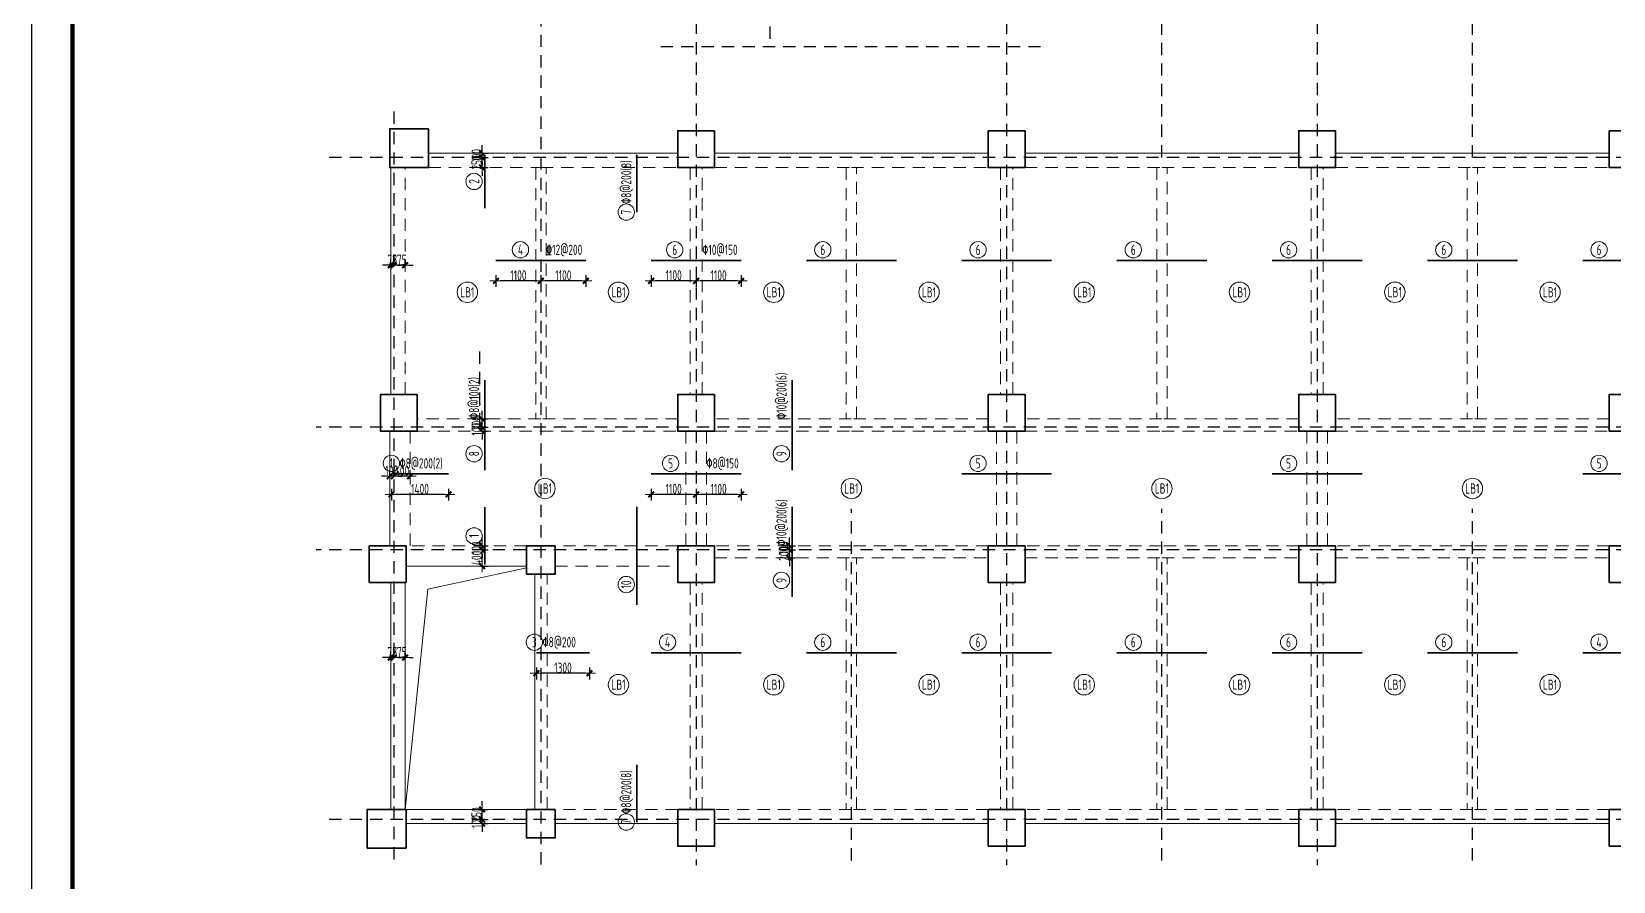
# Model space of a CAD drawing. Header units: millimetres. Extents: x 539196 to 807275, y 431843 to 1156631.
# Drawn here: x 747875 to 786590, y 787047 to 807835 of the extents above; entities that cross this region are included whole.
import ezdxf
from ezdxf.enums import TextEntityAlignment as Align

# ---------------------------------------------------------------- set-up
doc = ezdxf.new("R2010")
doc.units = ezdxf.units.MM
doc.header["$MEASUREMENT"] = 0
doc.linetypes.add('DOTE', pattern=[2.42, 2, -0.2, 0.02, -0.2])
doc.linetypes.add('虚线', pattern=[500, 300, -200])
doc.layers.add('DOTE', color=1, linetype='DOTE')
doc.layers.add('PUB_TITLE', color=4, linetype='Continuous')
for name, color, linetype, lineweight in [('尺寸标注-梁', 3, 'Continuous', 18), ('板洞边线', 253, 'Continuous', 18), ('楼板正筋文字', 7, 'Continuous', 18), ('楼板负筋文字', 7, 'Continuous', 18), ('楼板负筋标注', 3, 'Continuous', 18), ('楼板负筋编号', 3, 'Continuous', 18), ('楼板负筋钢筋', 1, 'Continuous', 35), ('砼柱', 2, 'Continuous', 35), ('砼梁', 4, 'Continuous', 18)]:
    doc.layers.add(name, color=color, linetype=linetype, lineweight=lineweight)
doc.styles.add('样式 1_yjk_yjk_yjk_yjk_yjk_yjk_yjk_yjk_yjk_yjk_yjk_yjk_yjk_yjk_yjk', font='yjkeng.shx', dxfattribs={"width": 0.7, "bigfont": 'yjkchn.shx'})
doc.dimstyles.new('盈建科结构_yjk_yjk_yjk_yjk_yjk_yjk_yjk_yjk_yjk_yjk_yjk_yjk_yjk_yjk_yjk', dxfattribs={"dimscale": 100, "dimtxt": 2.5, "dimasz": 1, "dimexe": 1.5, "dimexo": 0.625, "dimgap": 0.1, "dimtad": 1, "dimdec": 0, "dimrnd": 1, "dimzin": 0, "dimdsep": 46, "dimtxsty": '样式 1_yjk_yjk_yjk_yjk_yjk_yjk_yjk_yjk_yjk_yjk_yjk_yjk_yjk_yjk_yjk', "dimblk": '_yjkbk', "dimblk1": 'ARCHTICK', "dimblk2": 'ARCHTICK', "dimcen": 0.09, "dimadec": 0, "dimazin": 0, "dimtfac": 1, "dimtdec": 4, "dimtix": 1, "dimtmove": 2, "dimatfit": 3, "dimfxl": 0, "dimtolj": 1, "dimtzin": 0, "dimarcsym": 0})

# ---------------------------------------------------------------- blocks, each defined once
blk = doc.blocks.new('_yjkbk')
blk.add_line((-1, 0), (1.5, 0))
blk.add_lwpolyline([(-0.7, -0.7, 0.5, 0.5, 0), (0.7, 0.7, 0.5, 0.5, 0)], format="xyseb")
blk = doc.blocks.new('*D689')
at = {"layer": 'Defpoints', "color": 0}
for p in [(766420, 795159), (766420, 794959), (766421, 795159)]:
    blk.add_point(p, dxfattribs=at)
at = {"layer": '尺寸标注-梁', "color": 0, "lineweight": -2}
for p, q in [((766421, 795259), (766421, 795359)), ((766420, 795159), (766571, 795159)), ((766420, 794959), (766571, 794959)), ((766421, 794959), (766421, 795159)), ((766421, 794859), (766421, 794759))]:
    blk.add_line(p, q, dxfattribs=at)
at = {"layer": '尺寸标注-梁', "color": 0, "lineweight": -2, "xscale": 100, "yscale": 100, "zscale": 100}
for p, rotation in [((766421, 795159), 270), ((766421, 794959), 90)]:
    blk.add_blockref('_yjkbk', p, dxfattribs=dict(at, rotation=rotation))
at = {"layer": '尺寸标注-梁', "color": 0, "insert": (766286, 795059), "char_height": 250, "attachment_point": 5, "rotation": 90, "style": '样式 1_yjk_yjk_yjk_yjk_yjk_yjk_yjk_yjk_yjk_yjk_yjk_yjk_yjk_yjk_yjk'}
blk.add_mtext('\\A1;200', dxfattribs=at)
blk = doc.blocks.new('_ARCHTICK')
at = {"color": 0, "linetype": 'ByBlock', "const_width": 0.15}
blk.add_lwpolyline([(-0.5, -0.5), (0.5, 0.5)], dxfattribs=at)
blk = doc.blocks.new('*D690')
at = {"layer": 'Defpoints', "color": 0}
for p in [(766420, 795259), (766421, 795259), (766420, 795159)]:
    blk.add_point(p, dxfattribs=at)
at = {"layer": '尺寸标注-梁', "color": 0, "lineweight": -2}
for p, q in [((766420, 795259), (766571, 795259)), ((766421, 795359), (766421, 795459)), ((766421, 795159), (766421, 795259)), ((766420, 795159), (766571, 795159)), ((766421, 795059), (766421, 794959))]:
    blk.add_line(p, q, dxfattribs=at)
at = {"layer": '尺寸标注-梁', "color": 0, "lineweight": -2, "xscale": 100, "yscale": 100, "zscale": 100}
for p, rotation in [((766421, 795259), 270), ((766421, 795159), 90)]:
    blk.add_blockref('_yjkbk', p, dxfattribs=dict(at, rotation=rotation))
at = {"layer": '尺寸标注-梁', "color": 0, "insert": (766286, 795209), "char_height": 250, "attachment_point": 5, "rotation": 90, "style": '样式 1_yjk_yjk_yjk_yjk_yjk_yjk_yjk_yjk_yjk_yjk_yjk_yjk_yjk_yjk_yjk'}
blk.add_mtext('\\A1;100', dxfattribs=at)
blk = doc.blocks.new('*D691')
at = {"layer": 'Defpoints', "color": 0}
for p in [(756740, 802120), (756740, 802119), (757015, 802119)]:
    blk.add_point(p, dxfattribs=at)
at = {"layer": '尺寸标注-梁', "color": 0, "lineweight": -2}
for p, q in [((756740, 802119), (756740, 802270)), ((757015, 802119), (757015, 802270)), ((756640, 802120), (756540, 802120)), ((757015, 802120), (756740, 802120)), ((757115, 802120), (757215, 802120))]:
    blk.add_line(p, q, dxfattribs=at)
at = {"layer": '尺寸标注-梁', "color": 0, "lineweight": -2, "xscale": 100, "yscale": 100, "zscale": 100}
blk.add_blockref('_yjkbk', (756740, 802120), dxfattribs=at)
at = {"layer": '尺寸标注-梁', "color": 0, "lineweight": -2, "xscale": 100, "yscale": 100, "zscale": 100, "rotation": 180}
blk.add_blockref('_yjkbk', (757015, 802120), dxfattribs=at)
at = {"layer": '尺寸标注-梁', "color": 0, "insert": (756878, 802255), "char_height": 250, "attachment_point": 5, "style": '样式 1_yjk_yjk_yjk_yjk_yjk_yjk_yjk_yjk_yjk_yjk_yjk_yjk_yjk_yjk_yjk'}
blk.add_mtext('\\A1;275', dxfattribs=at)
blk = doc.blocks.new('*D692')
at = {"layer": 'Defpoints', "color": 0}
for p in [(756665, 802120), (756665, 802119), (756740, 802119)]:
    blk.add_point(p, dxfattribs=at)
at = {"layer": '尺寸标注-梁', "color": 0, "lineweight": -2}
for p, q in [((756665, 802119), (756665, 802270)), ((756740, 802119), (756740, 802270)), ((756565, 802120), (756465, 802120)), ((756740, 802120), (756665, 802120)), ((756840, 802120), (756940, 802120))]:
    blk.add_line(p, q, dxfattribs=at)
at = {"layer": '尺寸标注-梁', "color": 0, "lineweight": -2, "xscale": 100, "yscale": 100, "zscale": 100}
blk.add_blockref('_yjkbk', (756665, 802120), dxfattribs=at)
at = {"layer": '尺寸标注-梁', "color": 0, "lineweight": -2, "xscale": 100, "yscale": 100, "zscale": 100, "rotation": 180}
blk.add_blockref('_yjkbk', (756740, 802120), dxfattribs=at)
at = {"layer": '尺寸标注-梁', "color": 0, "insert": (756703, 802255), "char_height": 250, "attachment_point": 5, "style": '样式 1_yjk_yjk_yjk_yjk_yjk_yjk_yjk_yjk_yjk_yjk_yjk_yjk_yjk_yjk_yjk'}
blk.add_mtext('\\A1;75', dxfattribs=at)
blk = doc.blocks.new('*D693')
at = {"layer": 'Defpoints', "color": 0}
for p in [(756740, 796960), (756740, 796959), (757140, 796959)]:
    blk.add_point(p, dxfattribs=at)
at = {"layer": '尺寸标注-梁', "color": 0, "lineweight": -2}
for p, q in [((756740, 796959), (756740, 797110)), ((757040, 796960), (756840, 796960)), ((757140, 796959), (757140, 797110))]:
    blk.add_line(p, q, dxfattribs=at)
at = {"layer": '尺寸标注-梁', "color": 0, "lineweight": -2, "xscale": 100, "yscale": 100, "zscale": 100, "rotation": 180}
blk.add_blockref('_yjkbk', (756740, 796960), dxfattribs=at)
at = {"layer": '尺寸标注-梁', "color": 0, "lineweight": -2, "xscale": 100, "yscale": 100, "zscale": 100}
blk.add_blockref('_yjkbk', (757140, 796960), dxfattribs=at)
at = {"layer": '尺寸标注-梁', "color": 0, "insert": (756940, 797095), "char_height": 250, "attachment_point": 5, "style": '样式 1_yjk_yjk_yjk_yjk_yjk_yjk_yjk_yjk_yjk_yjk_yjk_yjk_yjk_yjk_yjk'}
blk.add_mtext('\\A1;400', dxfattribs=at)
blk = doc.blocks.new('*D694')
at = {"layer": 'Defpoints', "color": 0}
for p in [(756640, 796960), (756640, 796959), (756740, 796959)]:
    blk.add_point(p, dxfattribs=at)
at = {"layer": '尺寸标注-梁', "color": 0, "lineweight": -2}
for p, q in [((756540, 796960), (756440, 796960)), ((756640, 796959), (756640, 797110)), ((756740, 796960), (756640, 796960)), ((756740, 796959), (756740, 797110)), ((756840, 796960), (756940, 796960))]:
    blk.add_line(p, q, dxfattribs=at)
at = {"layer": '尺寸标注-梁', "color": 0, "lineweight": -2, "xscale": 100, "yscale": 100, "zscale": 100}
blk.add_blockref('_yjkbk', (756640, 796960), dxfattribs=at)
at = {"layer": '尺寸标注-梁', "color": 0, "lineweight": -2, "xscale": 100, "yscale": 100, "zscale": 100, "rotation": 180}
blk.add_blockref('_yjkbk', (756740, 796960), dxfattribs=at)
at = {"layer": '尺寸标注-梁', "color": 0, "insert": (756690, 797095), "char_height": 250, "attachment_point": 5, "style": '样式 1_yjk_yjk_yjk_yjk_yjk_yjk_yjk_yjk_yjk_yjk_yjk_yjk_yjk_yjk_yjk'}
blk.add_mtext('\\A1;100', dxfattribs=at)
blk = doc.blocks.new('*D695')
at = {"layer": 'Defpoints', "color": 0}
for p in [(756740, 792520), (756740, 792519), (757015, 792519)]:
    blk.add_point(p, dxfattribs=at)
at = {"layer": '尺寸标注-梁', "color": 0, "lineweight": -2}
for p, q in [((756640, 792520), (756540, 792520)), ((756740, 792519), (756740, 792670)), ((757015, 792520), (756740, 792520)), ((757015, 792519), (757015, 792670)), ((757115, 792520), (757215, 792520))]:
    blk.add_line(p, q, dxfattribs=at)
at = {"layer": '尺寸标注-梁', "color": 0, "lineweight": -2, "xscale": 100, "yscale": 100, "zscale": 100}
blk.add_blockref('_yjkbk', (756740, 792520), dxfattribs=at)
at = {"layer": '尺寸标注-梁', "color": 0, "lineweight": -2, "xscale": 100, "yscale": 100, "zscale": 100, "rotation": 180}
blk.add_blockref('_yjkbk', (757015, 792520), dxfattribs=at)
at = {"layer": '尺寸标注-梁', "color": 0, "insert": (756878, 792655), "char_height": 250, "attachment_point": 5, "style": '样式 1_yjk_yjk_yjk_yjk_yjk_yjk_yjk_yjk_yjk_yjk_yjk_yjk_yjk_yjk_yjk'}
blk.add_mtext('\\A1;275', dxfattribs=at)
blk = doc.blocks.new('*D696')
at = {"layer": 'Defpoints', "color": 0}
for p in [(756665, 792520), (756665, 792519), (756740, 792519)]:
    blk.add_point(p, dxfattribs=at)
at = {"layer": '尺寸标注-梁', "color": 0, "lineweight": -2}
for p, q in [((756565, 792520), (756465, 792520)), ((756665, 792519), (756665, 792670)), ((756740, 792520), (756665, 792520)), ((756740, 792519), (756740, 792670)), ((756840, 792520), (756940, 792520))]:
    blk.add_line(p, q, dxfattribs=at)
at = {"layer": '尺寸标注-梁', "color": 0, "lineweight": -2, "xscale": 100, "yscale": 100, "zscale": 100}
blk.add_blockref('_yjkbk', (756665, 792520), dxfattribs=at)
at = {"layer": '尺寸标注-梁', "color": 0, "lineweight": -2, "xscale": 100, "yscale": 100, "zscale": 100, "rotation": 180}
blk.add_blockref('_yjkbk', (756740, 792520), dxfattribs=at)
at = {"layer": '尺寸标注-梁', "color": 0, "insert": (756703, 792655), "char_height": 250, "attachment_point": 5, "style": '样式 1_yjk_yjk_yjk_yjk_yjk_yjk_yjk_yjk_yjk_yjk_yjk_yjk_yjk_yjk_yjk'}
blk.add_mtext('\\A1;75', dxfattribs=at)
blk = doc.blocks.new('*D697')
at = {"layer": 'Defpoints', "color": 0}
for p in [(758900, 804759), (758900, 804509), (758901, 804759)]:
    blk.add_point(p, dxfattribs=at)
at = {"layer": '尺寸标注-梁', "color": 0, "lineweight": -2}
for p, q in [((758901, 804859), (758901, 804959)), ((758900, 804759), (759051, 804759)), ((758900, 804509), (759051, 804509)), ((758901, 804509), (758901, 804759)), ((758901, 804409), (758901, 804309))]:
    blk.add_line(p, q, dxfattribs=at)
at = {"layer": '尺寸标注-梁', "color": 0, "lineweight": -2, "xscale": 100, "yscale": 100, "zscale": 100}
for p, rotation in [((758901, 804759), 270), ((758901, 804509), 90)]:
    blk.add_blockref('_yjkbk', p, dxfattribs=dict(at, rotation=rotation))
at = {"layer": '尺寸标注-梁', "color": 0, "insert": (758766, 804634), "char_height": 250, "attachment_point": 5, "rotation": 90, "style": '样式 1_yjk_yjk_yjk_yjk_yjk_yjk_yjk_yjk_yjk_yjk_yjk_yjk_yjk_yjk_yjk'}
blk.add_mtext('\\A1;250', dxfattribs=at)
blk = doc.blocks.new('*D698')
at = {"layer": 'Defpoints', "color": 0}
for p in [(758900, 804859), (758900, 804759), (758901, 804859)]:
    blk.add_point(p, dxfattribs=at)
at = {"layer": '尺寸标注-梁', "color": 0, "lineweight": -2}
for p, q in [((758901, 804959), (758901, 805059)), ((758900, 804859), (759051, 804859)), ((758900, 804759), (759051, 804759)), ((758901, 804759), (758901, 804859)), ((758901, 804659), (758901, 804559))]:
    blk.add_line(p, q, dxfattribs=at)
at = {"layer": '尺寸标注-梁', "color": 0, "lineweight": -2, "xscale": 100, "yscale": 100, "zscale": 100}
for p, rotation in [((758901, 804859), 270), ((758901, 804759), 90)]:
    blk.add_blockref('_yjkbk', p, dxfattribs=dict(at, rotation=rotation))
at = {"layer": '尺寸标注-梁', "color": 0, "insert": (758766, 804809), "char_height": 250, "attachment_point": 5, "rotation": 90, "style": '样式 1_yjk_yjk_yjk_yjk_yjk_yjk_yjk_yjk_yjk_yjk_yjk_yjk_yjk_yjk_yjk'}
blk.add_mtext('\\A1;100', dxfattribs=at)
blk = doc.blocks.new('*D699')
at = {"layer": 'Defpoints', "color": 0}
for p in [(758900, 798159), (758900, 798059), (758901, 798159)]:
    blk.add_point(p, dxfattribs=at)
at = {"layer": '尺寸标注-梁', "color": 0, "lineweight": -2}
for p, q in [((758901, 798259), (758901, 798359)), ((758900, 798159), (759051, 798159)), ((758900, 798059), (759051, 798059)), ((758901, 798059), (758901, 798159)), ((758901, 797959), (758901, 797859))]:
    blk.add_line(p, q, dxfattribs=at)
at = {"layer": '尺寸标注-梁', "color": 0, "lineweight": -2, "xscale": 100, "yscale": 100, "zscale": 100}
for p, rotation in [((758901, 798159), 270), ((758901, 798059), 90)]:
    blk.add_blockref('_yjkbk', p, dxfattribs=dict(at, rotation=rotation))
at = {"layer": '尺寸标注-梁', "color": 0, "insert": (758766, 798109), "char_height": 250, "attachment_point": 5, "rotation": 90, "style": '样式 1_yjk_yjk_yjk_yjk_yjk_yjk_yjk_yjk_yjk_yjk_yjk_yjk_yjk_yjk_yjk'}
blk.add_mtext('\\A1;100', dxfattribs=at)
blk = doc.blocks.new('*D700')
at = {"layer": 'Defpoints', "color": 0}
for p in [(758900, 798359), (758901, 798359), (758900, 798159)]:
    blk.add_point(p, dxfattribs=at)
at = {"layer": '尺寸标注-梁', "color": 0, "lineweight": -2}
for p, q in [((758900, 798359), (759051, 798359)), ((758901, 798459), (758901, 798559)), ((758901, 798159), (758901, 798359)), ((758900, 798159), (759051, 798159)), ((758901, 798059), (758901, 797959))]:
    blk.add_line(p, q, dxfattribs=at)
at = {"layer": '尺寸标注-梁', "color": 0, "lineweight": -2, "xscale": 100, "yscale": 100, "zscale": 100}
for p, rotation in [((758901, 798359), 270), ((758901, 798159), 90)]:
    blk.add_blockref('_yjkbk', p, dxfattribs=dict(at, rotation=rotation))
at = {"layer": '尺寸标注-梁', "color": 0, "insert": (758766, 798259), "char_height": 250, "attachment_point": 5, "rotation": 90, "style": '样式 1_yjk_yjk_yjk_yjk_yjk_yjk_yjk_yjk_yjk_yjk_yjk_yjk_yjk_yjk_yjk'}
blk.add_mtext('\\A1;200', dxfattribs=at)
blk = doc.blocks.new('*D701')
at = {"layer": 'Defpoints', "color": 0}
for p in [(758900, 795159), (758901, 795159), (758900, 794759)]:
    blk.add_point(p, dxfattribs=at)
at = {"layer": '尺寸标注-梁', "color": 0, "lineweight": -2}
for p, q in [((758900, 795159), (759051, 795159)), ((758901, 794859), (758901, 795059)), ((758900, 794759), (759051, 794759))]:
    blk.add_line(p, q, dxfattribs=at)
at = {"layer": '尺寸标注-梁', "color": 0, "lineweight": -2, "xscale": 100, "yscale": 100, "zscale": 100}
for p, rotation in [((758901, 795159), 90), ((758901, 794759), 270)]:
    blk.add_blockref('_yjkbk', p, dxfattribs=dict(at, rotation=rotation))
at = {"layer": '尺寸标注-梁', "color": 0, "insert": (758766, 794959), "char_height": 250, "attachment_point": 5, "rotation": 90, "style": '样式 1_yjk_yjk_yjk_yjk_yjk_yjk_yjk_yjk_yjk_yjk_yjk_yjk_yjk_yjk_yjk'}
blk.add_mtext('\\A1;400', dxfattribs=at)
blk = doc.blocks.new('*D702')
at = {"layer": 'Defpoints', "color": 0}
for p in [(758900, 795259), (758901, 795259), (758900, 795159)]:
    blk.add_point(p, dxfattribs=at)
at = {"layer": '尺寸标注-梁', "color": 0, "lineweight": -2}
for p, q in [((758900, 795259), (759051, 795259)), ((758901, 795359), (758901, 795459)), ((758901, 795159), (758901, 795259)), ((758900, 795159), (759051, 795159)), ((758901, 795059), (758901, 794959))]:
    blk.add_line(p, q, dxfattribs=at)
at = {"layer": '尺寸标注-梁', "color": 0, "lineweight": -2, "xscale": 100, "yscale": 100, "zscale": 100}
for p, rotation in [((758901, 795259), 270), ((758901, 795159), 90)]:
    blk.add_blockref('_yjkbk', p, dxfattribs=dict(at, rotation=rotation))
at = {"layer": '尺寸标注-梁', "color": 0, "insert": (758766, 795209), "char_height": 250, "attachment_point": 5, "rotation": 90, "style": '样式 1_yjk_yjk_yjk_yjk_yjk_yjk_yjk_yjk_yjk_yjk_yjk_yjk_yjk_yjk_yjk'}
blk.add_mtext('\\A1;100', dxfattribs=at)
blk = doc.blocks.new('*D703')
at = {"layer": 'Defpoints', "color": 0}
for p in [(758900, 788559), (758900, 788459), (758901, 788559)]:
    blk.add_point(p, dxfattribs=at)
at = {"layer": '尺寸标注-梁', "color": 0, "lineweight": -2}
for p, q in [((758901, 788659), (758901, 788759)), ((758900, 788559), (759051, 788559)), ((758900, 788459), (759051, 788459)), ((758901, 788459), (758901, 788559)), ((758901, 788359), (758901, 788259))]:
    blk.add_line(p, q, dxfattribs=at)
at = {"layer": '尺寸标注-梁', "color": 0, "lineweight": -2, "xscale": 100, "yscale": 100, "zscale": 100}
for p, rotation in [((758901, 788559), 270), ((758901, 788459), 90)]:
    blk.add_blockref('_yjkbk', p, dxfattribs=dict(at, rotation=rotation))
at = {"layer": '尺寸标注-梁', "color": 0, "insert": (758766, 788509), "char_height": 250, "attachment_point": 5, "rotation": 90, "style": '样式 1_yjk_yjk_yjk_yjk_yjk_yjk_yjk_yjk_yjk_yjk_yjk_yjk_yjk_yjk_yjk'}
blk.add_mtext('\\A1;100', dxfattribs=at)
blk = doc.blocks.new('*D704')
at = {"layer": 'Defpoints', "color": 0}
for p in [(758900, 788809), (758901, 788809), (758900, 788559)]:
    blk.add_point(p, dxfattribs=at)
at = {"layer": '尺寸标注-梁', "color": 0, "lineweight": -2}
for p, q in [((758900, 788809), (759051, 788809)), ((758901, 788909), (758901, 789009)), ((758901, 788559), (758901, 788809)), ((758900, 788559), (759051, 788559)), ((758901, 788459), (758901, 788359))]:
    blk.add_line(p, q, dxfattribs=at)
at = {"layer": '尺寸标注-梁', "color": 0, "lineweight": -2, "xscale": 100, "yscale": 100, "zscale": 100}
for p, rotation in [((758901, 788809), 270), ((758901, 788559), 90)]:
    blk.add_blockref('_yjkbk', p, dxfattribs=dict(at, rotation=rotation))
at = {"layer": '尺寸标注-梁', "color": 0, "insert": (758766, 788684), "char_height": 250, "attachment_point": 5, "rotation": 90, "style": '样式 1_yjk_yjk_yjk_yjk_yjk_yjk_yjk_yjk_yjk_yjk_yjk_yjk_yjk_yjk_yjk'}
blk.add_mtext('\\A1;250', dxfattribs=at)
blk = doc.blocks.new('*D721')
at = {"layer": 'Defpoints', "color": 0}
for p in [(756680, 796713), (756680, 796513), (758080, 796713)]:
    blk.add_point(p, dxfattribs=at)
at = {"layer": '楼板负筋标注', "color": 0, "lineweight": -2}
for p, q in [((756680, 796651), (756680, 796363)), ((757980, 796513), (756780, 796513)), ((758080, 796651), (758080, 796363))]:
    blk.add_line(p, q, dxfattribs=at)
at = {"layer": '楼板负筋标注', "color": 0, "lineweight": -2, "xscale": 100, "yscale": 100, "zscale": 100, "rotation": 180}
blk.add_blockref('_yjkbk', (756680, 796513), dxfattribs=at)
at = {"layer": '楼板负筋标注', "color": 0, "lineweight": -2, "xscale": 100, "yscale": 100, "zscale": 100}
blk.add_blockref('_yjkbk', (758080, 796513), dxfattribs=at)
at = {"layer": '楼板负筋标注', "color": 0, "insert": (757380, 796648), "char_height": 250, "attachment_point": 5, "style": '样式 1_yjk_yjk_yjk_yjk_yjk_yjk_yjk_yjk_yjk_yjk_yjk_yjk_yjk_yjk_yjk'}
blk.add_mtext('\\A1;1400', dxfattribs=at)
blk = doc.blocks.new('*D723')
at = {"layer": 'Defpoints', "color": 0}
for p in [(760230, 792338), (760230, 792138), (761530, 792338)]:
    blk.add_point(p, dxfattribs=at)
at = {"layer": '楼板负筋标注', "color": 0, "lineweight": -2}
for p, q in [((760230, 792276), (760230, 791988)), ((761430, 792138), (760330, 792138)), ((761530, 792276), (761530, 791988))]:
    blk.add_line(p, q, dxfattribs=at)
at = {"layer": '楼板负筋标注', "color": 0, "lineweight": -2, "xscale": 100, "yscale": 100, "zscale": 100, "rotation": 180}
blk.add_blockref('_yjkbk', (760230, 792138), dxfattribs=at)
at = {"layer": '楼板负筋标注', "color": 0, "lineweight": -2, "xscale": 100, "yscale": 100, "zscale": 100}
blk.add_blockref('_yjkbk', (761530, 792138), dxfattribs=at)
at = {"layer": '楼板负筋标注', "color": 0, "insert": (760880, 792273), "char_height": 250, "attachment_point": 5, "style": '样式 1_yjk_yjk_yjk_yjk_yjk_yjk_yjk_yjk_yjk_yjk_yjk_yjk_yjk_yjk_yjk'}
blk.add_mtext('\\A1;1300', dxfattribs=at)
blk = doc.blocks.new('*D724')
at = {"layer": 'Defpoints', "color": 0}
for p in [(759240, 801938), (760340, 801938), (759240, 801738)]:
    blk.add_point(p, dxfattribs=at)
at = {"layer": '楼板负筋标注', "color": 0, "lineweight": -2}
for p, q in [((759240, 801876), (759240, 801588)), ((760340, 801876), (760340, 801588)), ((760240, 801738), (759340, 801738))]:
    blk.add_line(p, q, dxfattribs=at)
at = {"layer": '楼板负筋标注', "color": 0, "lineweight": -2, "xscale": 100, "yscale": 100, "zscale": 100, "rotation": 180}
blk.add_blockref('_yjkbk', (759240, 801738), dxfattribs=at)
at = {"layer": '楼板负筋标注', "color": 0, "lineweight": -2, "xscale": 100, "yscale": 100, "zscale": 100}
blk.add_blockref('_yjkbk', (760340, 801738), dxfattribs=at)
at = {"layer": '楼板负筋标注', "color": 0, "insert": (759790, 801873), "char_height": 250, "attachment_point": 5, "style": '样式 1_yjk_yjk_yjk_yjk_yjk_yjk_yjk_yjk_yjk_yjk_yjk_yjk_yjk_yjk_yjk'}
blk.add_mtext('\\A1;1100', dxfattribs=at)
blk = doc.blocks.new('*D725')
at = {"layer": 'Defpoints', "color": 0}
for p in [(760340, 801938), (761440, 801938), (760340, 801738)]:
    blk.add_point(p, dxfattribs=at)
at = {"layer": '楼板负筋标注', "color": 0, "lineweight": -2}
for p, q in [((760340, 801876), (760340, 801588)), ((761440, 801876), (761440, 801588)), ((761340, 801738), (760440, 801738))]:
    blk.add_line(p, q, dxfattribs=at)
at = {"layer": '楼板负筋标注', "color": 0, "lineweight": -2, "xscale": 100, "yscale": 100, "zscale": 100, "rotation": 180}
blk.add_blockref('_yjkbk', (760340, 801738), dxfattribs=at)
at = {"layer": '楼板负筋标注', "color": 0, "lineweight": -2, "xscale": 100, "yscale": 100, "zscale": 100}
blk.add_blockref('_yjkbk', (761440, 801738), dxfattribs=at)
at = {"layer": '楼板负筋标注', "color": 0, "insert": (760890, 801873), "char_height": 250, "attachment_point": 5, "style": '样式 1_yjk_yjk_yjk_yjk_yjk_yjk_yjk_yjk_yjk_yjk_yjk_yjk_yjk_yjk_yjk'}
blk.add_mtext('\\A1;1100', dxfattribs=at)
blk = doc.blocks.new('*D726')
at = {"layer": 'Defpoints', "color": 0}
for p in [(763040, 796713), (763040, 796513), (764140, 796713)]:
    blk.add_point(p, dxfattribs=at)
at = {"layer": '楼板负筋标注', "color": 0, "lineweight": -2}
for p, q in [((763040, 796651), (763040, 796363)), ((764040, 796513), (763140, 796513)), ((764140, 796651), (764140, 796363))]:
    blk.add_line(p, q, dxfattribs=at)
at = {"layer": '楼板负筋标注', "color": 0, "lineweight": -2, "xscale": 100, "yscale": 100, "zscale": 100, "rotation": 180}
blk.add_blockref('_yjkbk', (763040, 796513), dxfattribs=at)
at = {"layer": '楼板负筋标注', "color": 0, "lineweight": -2, "xscale": 100, "yscale": 100, "zscale": 100}
blk.add_blockref('_yjkbk', (764140, 796513), dxfattribs=at)
at = {"layer": '楼板负筋标注', "color": 0, "insert": (763590, 796648), "char_height": 250, "attachment_point": 5, "style": '样式 1_yjk_yjk_yjk_yjk_yjk_yjk_yjk_yjk_yjk_yjk_yjk_yjk_yjk_yjk_yjk'}
blk.add_mtext('\\A1;1100', dxfattribs=at)
blk = doc.blocks.new('*D727')
at = {"layer": 'Defpoints', "color": 0}
for p in [(764140, 796713), (764140, 796513), (765240, 796713)]:
    blk.add_point(p, dxfattribs=at)
at = {"layer": '楼板负筋标注', "color": 0, "lineweight": -2}
for p, q in [((764140, 796651), (764140, 796363)), ((765140, 796513), (764240, 796513)), ((765240, 796651), (765240, 796363))]:
    blk.add_line(p, q, dxfattribs=at)
at = {"layer": '楼板负筋标注', "color": 0, "lineweight": -2, "xscale": 100, "yscale": 100, "zscale": 100, "rotation": 180}
blk.add_blockref('_yjkbk', (764140, 796513), dxfattribs=at)
at = {"layer": '楼板负筋标注', "color": 0, "lineweight": -2, "xscale": 100, "yscale": 100, "zscale": 100}
blk.add_blockref('_yjkbk', (765240, 796513), dxfattribs=at)
at = {"layer": '楼板负筋标注', "color": 0, "insert": (764690, 796648), "char_height": 250, "attachment_point": 5, "style": '样式 1_yjk_yjk_yjk_yjk_yjk_yjk_yjk_yjk_yjk_yjk_yjk_yjk_yjk_yjk_yjk'}
blk.add_mtext('\\A1;1100', dxfattribs=at)
blk = doc.blocks.new('*D728')
at = {"layer": 'Defpoints', "color": 0}
for p in [(763040, 801938), (764140, 801938), (763040, 801738)]:
    blk.add_point(p, dxfattribs=at)
at = {"layer": '楼板负筋标注', "color": 0, "lineweight": -2}
for p, q in [((763040, 801876), (763040, 801588)), ((764140, 801876), (764140, 801588)), ((764040, 801738), (763140, 801738))]:
    blk.add_line(p, q, dxfattribs=at)
at = {"layer": '楼板负筋标注', "color": 0, "lineweight": -2, "xscale": 100, "yscale": 100, "zscale": 100, "rotation": 180}
blk.add_blockref('_yjkbk', (763040, 801738), dxfattribs=at)
at = {"layer": '楼板负筋标注', "color": 0, "lineweight": -2, "xscale": 100, "yscale": 100, "zscale": 100}
blk.add_blockref('_yjkbk', (764140, 801738), dxfattribs=at)
at = {"layer": '楼板负筋标注', "color": 0, "insert": (763590, 801873), "char_height": 250, "attachment_point": 5, "style": '样式 1_yjk_yjk_yjk_yjk_yjk_yjk_yjk_yjk_yjk_yjk_yjk_yjk_yjk_yjk_yjk'}
blk.add_mtext('\\A1;1100', dxfattribs=at)
blk = doc.blocks.new('*D729')
at = {"layer": 'Defpoints', "color": 0}
for p in [(764140, 801938), (765240, 801938), (764140, 801738)]:
    blk.add_point(p, dxfattribs=at)
at = {"layer": '楼板负筋标注', "color": 0, "lineweight": -2}
for p, q in [((764140, 801876), (764140, 801588)), ((765240, 801876), (765240, 801588)), ((765140, 801738), (764240, 801738))]:
    blk.add_line(p, q, dxfattribs=at)
at = {"layer": '楼板负筋标注', "color": 0, "lineweight": -2, "xscale": 100, "yscale": 100, "zscale": 100, "rotation": 180}
blk.add_blockref('_yjkbk', (764140, 801738), dxfattribs=at)
at = {"layer": '楼板负筋标注', "color": 0, "lineweight": -2, "xscale": 100, "yscale": 100, "zscale": 100}
blk.add_blockref('_yjkbk', (765240, 801738), dxfattribs=at)
at = {"layer": '楼板负筋标注', "color": 0, "insert": (764690, 801873), "char_height": 250, "attachment_point": 5, "style": '样式 1_yjk_yjk_yjk_yjk_yjk_yjk_yjk_yjk_yjk_yjk_yjk_yjk_yjk_yjk_yjk'}
blk.add_mtext('\\A1;1100', dxfattribs=at)
blk = doc.blocks.new('jzzw')
at = {"layer": 'DOTE', "color": 1, "linetype": '虚线'}
for p, q in [((928786, 890469), (928786, 834829)), ((932586, 852149), (932586, 890469)), ((936386, 890469), (936386, 834829)), ((940186, 852149), (940186, 890469)), ((917386, 873149), (917386, 834829)), ((921186, 872969), (921186, 834829)), ((922986, 857849), (922986, 854849)), ((929618, 854849), (920186, 854849)), ((913786, 853271), (913786, 834829)), ((913786, 853271), (913786, 834829)), ((913786, 853271), (913786, 834829)), ((952506, 852149), (912186, 852149)), ((915886, 847399), (915886, 845549)), ((952506, 845549), (911886, 845549)), ((952506, 845549), (911886, 845549)), ((924986, 834949), (924986, 843549)), ((932586, 834949), (932586, 843549)), ((940186, 834949), (940186, 843549)), ((952506, 842549), (911886, 842549)), ((952506, 842549), (911886, 842549)), ((952506, 835949), (912186, 835949)), ((952506, 835949), (912186, 835949)), ((952506, 835949), (912186, 835949)), ((952506, 835949), (912186, 835949))]:
    blk.add_line(p, q, dxfattribs=at)

msp = doc.modelspace()

# ---------------------------------------------------------------- linework, layer by layer
at = {"layer": 'PUB_TITLE'}
msp.add_lwpolyline([(747875.2, 768243), (807275.2, 768243), (807275.2, 852343), (747875.2, 852343)], close=True, dxfattribs=at)
at = {"layer": 'PUB_TITLE', "const_width": 100}
msp.add_lwpolyline([(748875.2, 769243), (806275.2, 769243), (806275.2, 849843), (748875.2, 849843)], close=True, dxfattribs=at)
at = {"layer": '板洞边线'}
for p, q in [((757040.2, 794359.2), (757040.2, 794759.2)), ((759990.2, 794716.3), (757576.5, 794198)), ((759990.2, 794759.2), (759990.2, 794716.3)), ((757015.2, 794359.2), (757040.2, 794359.2)), ((757576.5, 794198), (757015.2, 788809.2))]:
    msp.add_line(p, q, dxfattribs=at)
at = {"layer": '楼板正筋文字'}
for centre in [(758540.2, 801459.2), (762240.2, 801459.2), (766040.2, 801459.2), (769840.2, 801459.2), (773640.2, 801459.2), (777440.2, 801459.2), (781240.2, 801459.2), (785040.2, 801459.2), (760440.2, 796659.2), (767940.2, 796659.2), (775540.2, 796659.2), (783140.2, 796659.2), (762240.2, 791859.2), (766040.2, 791859.2), (769840.2, 791859.2), (773640.2, 791859.2), (777440.2, 791859.2), (781240.2, 791859.2), (785040.2, 791859.2)]:
    msp.add_circle(centre, 250, dxfattribs=at)
at = {"layer": '楼板负筋编号'}
for centre in [(758705, 804169.2), (762428.6, 803419.2), (759840.2, 802498), (763615.2, 802498), (767240.2, 802498), (771040.2, 802498), (774840.2, 802498), (778640.2, 802498), (782440.2, 802498), (786240.2, 802498), (758705, 797509.2), (766228.6, 797509.2), (756680.2, 797273.2), (763515.2, 797273.2), (771040.2, 797273.2), (778640.2, 797273.2), (786240.2, 797273.2), (758705, 795499.2), (762428.6, 794309.2), (766228.6, 794409.2), (760180.2, 792898), (763440.2, 792898), (767240.2, 792898), (771040.2, 792898), (774840.2, 792898), (778640.2, 792898), (782440.2, 792898), (786240.2, 792898), (762428.6, 788499.2)]:
    msp.add_circle(centre, 200, dxfattribs=at)
at = {"layer": '楼板负筋钢筋'}
for points in [[(758965, 803519.2), (758965, 804819.2)], [(762688.6, 803419.2), (762688.6, 804819.2)], [(759240.2, 802238), (761440.2, 802238)], [(763040.2, 802238), (765240.2, 802238)], [(766840.2, 802238), (769040.2, 802238)], [(770640.2, 802238), (772840.2, 802238)], [(774440.2, 802238), (776640.2, 802238)], [(778240.2, 802238), (780440.2, 802238)], [(782040.2, 802238), (784240.2, 802238)], [(785840.2, 802238), (788040.2, 802238)], [(758965, 797109.2), (758965, 799309.2)], [(766488.6, 797109.2), (766488.6, 799309.2)], [(756680.2, 797013.2), (758080.2, 797013.2)], [(763040.2, 797013.2), (765240.2, 797013.2)], [(770640.2, 797013.2), (772840.2, 797013.2)], [(778240.2, 797013.2), (780440.2, 797013.2)], [(785840.2, 797013.2), (788040.2, 797013.2)], [(758965, 794799.2), (758965, 796199.2)], [(762688.6, 793809.2), (762688.6, 796209.2)], [(766488.6, 794009.2), (766488.6, 796209.2)], [(760230.2, 792638), (761530.2, 792638)], [(763040.2, 792638), (765240.2, 792638)], [(766840.2, 792638), (769040.2, 792638)], [(770640.2, 792638), (772840.2, 792638)], [(774440.2, 792638), (776640.2, 792638)], [(778240.2, 792638), (780440.2, 792638)], [(782040.2, 792638), (784240.2, 792638)], [(785840.2, 792638), (788040.2, 792638)], [(762688.6, 788499.2), (762688.6, 789899.2)]]:
    msp.add_lwpolyline(points, dxfattribs=at)
at = {"layer": '砼柱'}
for points in [[(757590.2, 805459.2), (756640.2, 805459.2), (756640.2, 804509.2), (757590.2, 804509.2)], [(764590.2, 805409.2), (763690.2, 805409.2), (763690.2, 804509.2), (764590.2, 804509.2)], [(772190.2, 805409.2), (771290.2, 805409.2), (771290.2, 804509.2), (772190.2, 804509.2)], [(779790.2, 805409.2), (778890.2, 805409.2), (778890.2, 804509.2), (779790.2, 804509.2)], [(787390.2, 805409.2), (786490.2, 805409.2), (786490.2, 804509.2), (787390.2, 804509.2)], [(757315.2, 798959.2), (756415.2, 798959.2), (756415.2, 798059.2), (757315.2, 798059.2)], [(764590.2, 798959.2), (763690.2, 798959.2), (763690.2, 798059.2), (764590.2, 798059.2)], [(772190.2, 798959.2), (771290.2, 798959.2), (771290.2, 798059.2), (772190.2, 798059.2)], [(779790.2, 798959.2), (778890.2, 798959.2), (778890.2, 798059.2), (779790.2, 798059.2)], [(787390.2, 798959.2), (786490.2, 798959.2), (786490.2, 798059.2), (787390.2, 798059.2)], [(757040.2, 795259.2), (756140.2, 795259.2), (756140.2, 794359.2), (757040.2, 794359.2)], [(760690.2, 795259.2), (759990.2, 795259.2), (759990.2, 794559.2), (760690.2, 794559.2)], [(764590.2, 795259.2), (763690.2, 795259.2), (763690.2, 794359.2), (764590.2, 794359.2)], [(772190.2, 795259.2), (771290.2, 795259.2), (771290.2, 794359.2), (772190.2, 794359.2)], [(779790.2, 795259.2), (778890.2, 795259.2), (778890.2, 794359.2), (779790.2, 794359.2)], [(787390.2, 795259.2), (786490.2, 795259.2), (786490.2, 794359.2), (787390.2, 794359.2)], [(757040.2, 788809.2), (756090.2, 788809.2), (756090.2, 787859.2), (757040.2, 787859.2)], [(760690.2, 788809.2), (759990.2, 788809.2), (759990.2, 788109.2), (760690.2, 788109.2)], [(764590.2, 788809.2), (763690.2, 788809.2), (763690.2, 787909.2), (764590.2, 787909.2)], [(772190.2, 788809.2), (771290.2, 788809.2), (771290.2, 787909.2), (772190.2, 787909.2)], [(779790.2, 788809.2), (778890.2, 788809.2), (778890.2, 787909.2), (779790.2, 787909.2)], [(787390.2, 788809.2), (786490.2, 788809.2), (786490.2, 787909.2), (787390.2, 787909.2)]]:
    msp.add_lwpolyline(points, close=True, dxfattribs=at)
at = {"layer": '砼梁'}
for p, q in [((756665.2, 804509.2), (756665.2, 798959.2)), ((760340.2, 804859.2), (757590.2, 804859.2)), ((763690.2, 804859.2), (760340.2, 804859.2)), ((767940.2, 804859.2), (764590.2, 804859.2)), ((771290.2, 804859.2), (767940.2, 804859.2)), ((775540.2, 804859.2), (772190.2, 804859.2)), ((778890.2, 804859.2), (775540.2, 804859.2)), ((783140.2, 804859.2), (779790.2, 804859.2)), ((786490.2, 804859.2), (783140.2, 804859.2)), ((756640.2, 798059.2), (756640.2, 795259.2)), ((757040.2, 794759.2), (759990.2, 794759.2)), ((760190.2, 794559.2), (760190.2, 788809.2)), ((756665.2, 794359.2), (756665.2, 788809.2)), ((757015.2, 788809.2), (757015.2, 794359.2)), ((759990.2, 788809.2), (757040.2, 788809.2)), ((757040.2, 788459.2), (759990.2, 788459.2)), ((760690.2, 788459.2), (763690.2, 788459.2)), ((764590.2, 788459.2), (767940.2, 788459.2)), ((767940.2, 788459.2), (771290.2, 788459.2)), ((772190.2, 788459.2), (775540.2, 788459.2)), ((775540.2, 788459.2), (778890.2, 788459.2)), ((779790.2, 788459.2), (783140.2, 788459.2)), ((783140.2, 788459.2), (786490.2, 788459.2))]:
    msp.add_line(p, q, dxfattribs=at)
at = {"layer": '砼梁', "linetype": '虚线'}
for p, q in [((757015.2, 798959.2), (757015.2, 804509.2)), ((757590.2, 804509.2), (760340.2, 804509.2)), ((760215.2, 804509.2), (760215.2, 798359.2)), ((760340.2, 804509.2), (763690.2, 804509.2)), ((760465.2, 798359.2), (760465.2, 804509.2)), ((763990.2, 804509.2), (763990.2, 798959.2)), ((764290.2, 798959.2), (764290.2, 804509.2)), ((764590.2, 804509.2), (767940.2, 804509.2)), ((767815.2, 804509.2), (767815.2, 798359.2)), ((767940.2, 804509.2), (771290.2, 804509.2)), ((768065.2, 798359.2), (768065.2, 804509.2)), ((771590.2, 804509.2), (771590.2, 798959.2)), ((771890.2, 798959.2), (771890.2, 804509.2)), ((772190.2, 804509.2), (775540.2, 804509.2)), ((775415.2, 804509.2), (775415.2, 798359.2)), ((775540.2, 804509.2), (778890.2, 804509.2)), ((775665.2, 798359.2), (775665.2, 804509.2)), ((779190.2, 804509.2), (779190.2, 798959.2)), ((779490.2, 798959.2), (779490.2, 804509.2)), ((779790.2, 804509.2), (783140.2, 804509.2)), ((783015.2, 804509.2), (783015.2, 798359.2)), ((783140.2, 804509.2), (786490.2, 804509.2)), ((783265.2, 798359.2), (783265.2, 804509.2)), ((760340.2, 798359.2), (757315.2, 798359.2)), ((763690.2, 798359.2), (760340.2, 798359.2)), ((767940.2, 798359.2), (764590.2, 798359.2)), ((771290.2, 798359.2), (767940.2, 798359.2)), ((775540.2, 798359.2), (772190.2, 798359.2)), ((778890.2, 798359.2), (775540.2, 798359.2)), ((783140.2, 798359.2), (779790.2, 798359.2)), ((786490.2, 798359.2), (783140.2, 798359.2)), ((757140.2, 795259.2), (757140.2, 798059.2)), ((757315.2, 798059.2), (760340.2, 798059.2)), ((760340.2, 798059.2), (763690.2, 798059.2)), ((763890.2, 798059.2), (763890.2, 795259.2)), ((764390.2, 795259.2), (764390.2, 798059.2)), ((764590.2, 798059.2), (767940.2, 798059.2)), ((767940.2, 798059.2), (771290.2, 798059.2)), ((771490.2, 798059.2), (771490.2, 795259.2)), ((771990.2, 795259.2), (771990.2, 798059.2)), ((772190.2, 798059.2), (775540.2, 798059.2)), ((775540.2, 798059.2), (778890.2, 798059.2)), ((779090.2, 798059.2), (779090.2, 795259.2)), ((779590.2, 795259.2), (779590.2, 798059.2)), ((779790.2, 798059.2), (783140.2, 798059.2)), ((783140.2, 798059.2), (786490.2, 798059.2)), ((759990.2, 795259.2), (757040.2, 795259.2)), ((763690.2, 795259.2), (760690.2, 795259.2)), ((767940.2, 795259.2), (764590.2, 795259.2)), ((771290.2, 795259.2), (767940.2, 795259.2)), ((775540.2, 795259.2), (772190.2, 795259.2)), ((778890.2, 795259.2), (775540.2, 795259.2)), ((783140.2, 795259.2), (779790.2, 795259.2)), ((786490.2, 795259.2), (783140.2, 795259.2)), ((764590.2, 794959.2), (767940.2, 794959.2)), ((767815.2, 794959.2), (767815.2, 788809.2)), ((767940.2, 794959.2), (771290.2, 794959.2)), ((768065.2, 788809.2), (768065.2, 794959.2)), ((772190.2, 794959.2), (775540.2, 794959.2)), ((775415.2, 794959.2), (775415.2, 788809.2)), ((775540.2, 794959.2), (778890.2, 794959.2)), ((775665.2, 788809.2), (775665.2, 794959.2)), ((779790.2, 794959.2), (783140.2, 794959.2)), ((783015.2, 794959.2), (783015.2, 788809.2)), ((783140.2, 794959.2), (786490.2, 794959.2)), ((783265.2, 788809.2), (783265.2, 794959.2)), ((760490.2, 788809.2), (760490.2, 794559.2)), ((760690.2, 794759.2), (763690.2, 794759.2)), ((763990.2, 794359.2), (763990.2, 788809.2)), ((764290.2, 788809.2), (764290.2, 794359.2)), ((771590.2, 794359.2), (771590.2, 788809.2)), ((771890.2, 788809.2), (771890.2, 794359.2)), ((779190.2, 794359.2), (779190.2, 788809.2)), ((779490.2, 788809.2), (779490.2, 794359.2)), ((763690.2, 788809.2), (760690.2, 788809.2)), ((767940.2, 788809.2), (764590.2, 788809.2)), ((771290.2, 788809.2), (767940.2, 788809.2)), ((775540.2, 788809.2), (772190.2, 788809.2)), ((778890.2, 788809.2), (775540.2, 788809.2)), ((783140.2, 788809.2), (779790.2, 788809.2)), ((786490.2, 788809.2), (783140.2, 788809.2))]:
    msp.add_line(p, q, dxfattribs=at)

# ---------------------------------------------------------------- block references
msp.add_blockref('jzzw', (-157045.6, -47389.7))

# ---------------------------------------------------------------- texts
at = {"layer": '楼板正筋文字', "linetype": 'Continuous', "char_height": 250, "attachment_point": 5, "line_spacing_factor": 0.7, "style": '样式 1_yjk_yjk_yjk_yjk_yjk_yjk_yjk_yjk_yjk_yjk_yjk_yjk_yjk_yjk_yjk'}
for insert in [(758540.2, 801459.2), (762240.2, 801459.2), (766040.2, 801459.2), (769840.2, 801459.2), (773640.2, 801459.2), (777440.2, 801459.2), (781240.2, 801459.2), (785040.2, 801459.2), (760440.2, 796659.2), (767940.2, 796659.2), (775540.2, 796659.2), (783140.2, 796659.2), (762240.2, 791859.2), (766040.2, 791859.2), (769840.2, 791859.2), (773640.2, 791859.2), (777440.2, 791859.2), (781240.2, 791859.2), (785040.2, 791859.2)]:
    msp.add_mtext('LB1', dxfattribs=dict(at, insert=insert))
at = {"layer": '楼板负筋文字', "linetype": 'Continuous', "style": '样式 1_yjk_yjk_yjk_yjk_yjk_yjk_yjk_yjk_yjk_yjk_yjk_yjk_yjk_yjk_yjk', "width": 0.7}
for s, p in [('\x828@200(8)', (762628.6, 803619.2)), ('\x8210@200(6)', (766428.6, 798359.2)), ('\x828@100(2)', (758905, 798359.2)), ('\x8210@200(6)', (766428.6, 795259.2)), ('\x828@200(8)', (762628.6, 788699.2))]:
    msp.add_text(s, height=250, rotation=449.99999, dxfattribs=at).set_placement(p, align=Align.BOTTOM_LEFT)
for s, p in [('\x8412@200', (760465.2, 802298)), ('\x8210@150', (764290.2, 802298)), ('\x828@200(2)', (756880.2, 797073.2)), ('\x828@150', (764390.2, 797073.2)), ('\x828@200', (760380.2, 792698))]:
    msp.add_text(s, height=250, dxfattribs=at).set_placement(p, align=Align.BOTTOM_LEFT)
at = {"layer": '楼板负筋编号', "linetype": 'Continuous', "style": '样式 1_yjk_yjk_yjk_yjk_yjk_yjk_yjk_yjk_yjk_yjk_yjk_yjk_yjk_yjk_yjk', "width": 0.7}
for s, p in [('2', (758705, 804169.2)), ('7', (762428.6, 803419.2)), ('8', (758705, 797509.2)), ('9', (766228.6, 797509.2)), ('1', (758705, 795499.2)), ('9', (766228.6, 794409.2)), ('10', (762428.6, 794309.2)), ('7', (762428.6, 788499.2))]:
    msp.add_text(s, height=250, rotation=449.99999, dxfattribs=at).set_placement(p, align=Align.MIDDLE_CENTER)
for s, p in [('4', (759840.2, 802498)), ('6', (763615.2, 802498)), ('6', (767240.2, 802498)), ('6', (771040.2, 802498)), ('6', (774840.2, 802498)), ('6', (778640.2, 802498)), ('6', (782440.2, 802498)), ('6', (786240.2, 802498)), ('1', (756680.2, 797273.2)), ('5', (763515.2, 797273.2)), ('5', (771040.2, 797273.2)), ('5', (778640.2, 797273.2)), ('5', (786240.2, 797273.2)), ('3', (760180.2, 792898)), ('4', (763440.2, 792898)), ('6', (767240.2, 792898)), ('6', (771040.2, 792898)), ('6', (774840.2, 792898)), ('6', (778640.2, 792898)), ('6', (782440.2, 792898)), ('4', (786240.2, 792898))]:
    msp.add_text(s, height=250, dxfattribs=at).set_placement(p, align=Align.MIDDLE_CENTER)

# ---------------------------------------------------------------- dimensions: what is measured, and where the dimension line sits
at = {"layer": '尺寸标注-梁'}
for p1, p2, picture, middle in [((758900.2, 804759.2), (758900.2, 804859.2), '*D698', (758766.2, 804809.2)), ((758900.2, 804509.2), (758900.2, 804759.2), '*D697', (758766.2, 804634.2)), ((756740.2, 802119.2), (756665.2, 802119.2), '*D692', (756702.7, 802255.2)), ((757015.2, 802119.2), (756740.2, 802119.2), '*D691', (756877.7, 802255.2)), ((758900.2, 798159.2), (758900.2, 798359.2), '*D700', (758766.2, 798259.2)), ((758900.2, 798059.2), (758900.2, 798159.2), '*D699', (758766.2, 798109.2)), ((756740.2, 796959.2), (756640.2, 796959.2), '*D694', (756690.2, 797095.2)), ((757140.2, 796959.2), (756740.2, 796959.2), '*D693', (756940.2, 797095.2)), ((758900.2, 795159.2), (758900.2, 795259.2), '*D702', (758766.2, 795209.2)), ((758900.2, 794759.2), (758900.2, 795159.2), '*D701', (758766.2, 794959.2)), ((766420.2, 795159.2), (766420.2, 795259.2), '*D690', (766286.2, 795209.2)), ((766420.2, 794959.2), (766420.2, 795159.2), '*D689', (766286.2, 795059.2)), ((756740.2, 792519.2), (756665.2, 792519.2), '*D696', (756702.7, 792655.2)), ((757015.2, 792519.2), (756740.2, 792519.2), '*D695', (756877.7, 792655.2)), ((758900.2, 788559.2), (758900.2, 788809.2), '*D704', (758766.2, 788684.2)), ((758900.2, 788459.2), (758900.2, 788559.2), '*D703', (758766.2, 788509.2))]:
    dim = msp.add_aligned_dim(p1=p1, p2=p2, distance=-1, dimstyle='盈建科结构_yjk_yjk_yjk_yjk_yjk_yjk_yjk_yjk_yjk_yjk_yjk_yjk_yjk_yjk_yjk', override={"dimscale": 100, "dimtxt": 2.5, "dimasz": 1, "dimexe": 1.5, "dimexo": 0, "dimgap": 0.1, "dimtad": 1, "dimlfac": 1, "dimrnd": 5, "dimdle": 0, "dimfxlon": 0}, dxfattribs=at)
    dim.commit()
    dim.dimension.update_dxf_attribs({"geometry": picture, "text_midpoint": middle})
at = {"layer": '楼板负筋标注'}
for p1, p2, text, picture, middle in [((760340.2, 801938), (759240.2, 801938), '1100', '*D724', (759790.2, 801873)), ((761440.2, 801938), (760340.2, 801938), '1100', '*D725', (760890.2, 801873)), ((764140.2, 801938), (763040.2, 801938), '1100', '*D728', (763590.2, 801873)), ((765240.2, 801938), (764140.2, 801938), '1100', '*D729', (764690.2, 801873)), ((758080.2, 796713.2), (756680.2, 796713.2), '1400', '*D721', (757380.2, 796648.2)), ((764140.2, 796713.2), (763040.2, 796713.2), '1100', '*D726', (763590.2, 796648.2)), ((765240.2, 796713.2), (764140.2, 796713.2), '1100', '*D727', (764690.2, 796648.2)), ((761530.2, 792338), (760230.2, 792338), '1300', '*D723', (760880.2, 792273))]:
    dim = msp.add_aligned_dim(p1=p1, p2=p2, distance=200, text=text, dimstyle='盈建科结构_yjk_yjk_yjk_yjk_yjk_yjk_yjk_yjk_yjk_yjk_yjk_yjk_yjk_yjk_yjk', override={"dimscale": 100, "dimtxt": 2.5, "dimasz": 1, "dimexe": 1.5, "dimexo": 0.625, "dimgap": 0.1, "dimtad": 1, "dimlfac": 1, "dimrnd": 5, "dimdle": 0, "dimfxlon": 0}, dxfattribs=at)
    dim.commit()
    dim.dimension.update_dxf_attribs({"geometry": picture, "text_midpoint": middle})

doc.saveas('drawing.dxf')
